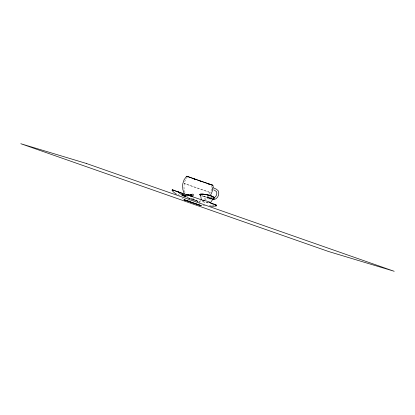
<?xml version="1.0" encoding="UTF-8"?>
<svg xmlns="http://www.w3.org/2000/svg" width="415" height="415" viewBox="0 0 415 415"><rect width="100%" height="100%" fill="white"/><g stroke="black" fill="none" stroke-linecap="round" stroke-linejoin="round"><path stroke-width="0.31" stroke-dasharray="2.08 1.56" d="M211.992 185.339L211.085 190.869L209.399 194.21M187.238 197.571L187.066 196.435L186.019 194.708M203.641 196.637L202.074 195.88L205.352 197.141M203.589 196.419L209.093 197.965L212.418 198.137M210.903 198.017L209.036 197.945M211.51 198.993A1.717 0.296 12.7 0 1 211.235 198.91L205.352 196.938M184.353 195.501L183.866 196.03M185.572 195.527L185.09 196.046L184.628 195.947L183.772 195.009L183.342 195.678L182.725 195.278L183.238 194.853L182.584 195.361L182.937 196.077L184.442 194.485M191.927 195.278L192.021 194.925M192.041 195.341L191.989 195.05L192.088 195.424M183.788 195.221L183.316 195.444L183.217 195.071L183.269 195.356L182.688 195.444M183.84 195.294L183.145 194.49L182.595 195.335L184.665 196.492M183.944 195.444C184.379 196.088 182.564 194.256 183.798 195.206M185.168 195.034L184.509 194.936M197.229 201.083L196.544 200.85L199.542 201.835L200.103 200.974L201.524 200.445M187.461 176.8C183.757 181.21 182.979 187.632 185.178 192.902M207.702 197.82C208.973 195.496 210.758 198.972 212.651 198.105M207.765 197.742C207.469 198.951 210.312 199.48 211.292 199.874M199.117 203.049L199.978 202.038L202.079 201.41M208.252 195.714L205.425 198.313L202.888 199.823M209.072 196.835L204.522 200.3M207.863 197.924L208.864 196.829M207.853 197.929L207.567 198.085M184.535 194.858C183.217 195.896 185.147 195.086 185.199 195.439M184.255 195.512L184.473 195.066L184.571 195.444L185.147 195.356M186.314 195.512L184.882 195.932L184.608 194.894M186.724 195.818L186.314 196.056L185.334 195.6M191.766 195.579L192.503 195.299M212.516 205.43L213.948 205.062M184.198 194.63L183.414 194.687L183.658 195.953M211.199 205.425L208.569 205.275M209.264 198.048L211.354 198.116A1.717 0.508 -4.5 0 1 212.579 197.96M210.753 198.188L212.371 198.339M209.777 198.173L212.065 198.432M207.993 202.961L203.895 202.069L201.612 201M205.041 205.85L202.826 205.498M209.139 197.763L207.199 197.602L211.235 198.91M186.6 196.015L185.884 195.584M188.809 200.409L189.525 200.564M191.782 199.579L192.264 199.698M186.973 197.462L193.1 199.579M193.074 198.842L197.758 201.244L196.331 200.72M193.499 198.956L188.737 198.105L189.951 198.5M207.609 202.292L208.698 202.66M195.631 200.544L197.846 201.291M190.864 198.806L191.938 199.174M195.086 200.341L196.58 200.855M194.557 200.17L190.807 198.847M184.576 196.461L185.775 196.881L182.735 195.844L179.923 193.857M193.048 199.516L196.217 200.627M191.834 199.21L199.542 201.835M188.96 198.194L190.163 198.629L187.917 197.82L190.293 198.671M193.151 199.952L194.023 200.315M181.895 198.028L183.093 198.697M181.718 195.268L182.071 195.481M179.747 193.432L183.414 195.932L184.156 196.056L185.1 195.066M179.628 195.527L176.359 193.312M182.024 194.459L185.775 196.881L181.915 194.127M181.796 194.298L185.661 197.052L180.924 193.95M181.267 194.739L181.531 194.936M180.032 193.696L180.369 194.002M179.711 193.66L179.986 193.914M179.088 193.042L179.358 193.323M179.197 192.876L179.472 193.157M185.246 195.553L186.501 197.348L186.548 198.676M192.295 194.941L192.581 195.522M208.226 202.94A4.622 0.799 12.7 0 1 201.462 200.756M212.879 197.888A6.661 1.152 12.7 0 1 201.612 195.434M211.551 198.79A1.717 0.296 12.7 0 1 211.282 198.702M184.582 183.591L184.25 183.508L210.343 192.586L184.582 183.591"/><path stroke-width="0.62" d="M213.092 187.772L213.139 185.738L212.688 185.183L186.62 176.219L184.089 179.778L182.833 183.586L182.59 185.588L182.891 189.665L184.219 193.655M188.327 195.522L188.555 194.557L189.328 194.76M200.912 195.356L200.134 195.081L199.885 194.682L200.18 194.189C205.01 193.904 210.638 194.806 214.56 197.665L213.538 198.318L213.844 199.205A1.717 0.296 12.7 0 1 212.724 199.267M199.885 194.682L200.18 194.189M200.134 195.081L199.931 194.479M200.134 194.396L200.912 194.028M200.865 194.236L202.074 194.007M202.027 194.215L203.589 194.127M203.542 194.334L205.352 194.381M205.306 194.583L207.246 194.749M214.514 197.872L213.533 196.995L209.139 195.206M213.538 198.318L213.844 199.205M214.265 198.157L214.56 197.665M187.782 195.003L187.995 194.874M190.9 195.403L191.139 194.511M212.719 188.161L212.911 187.762L212.682 189.484M212.786 189.764L211.406 193.53L210.348 195.247M185.894 194.863L186.926 194.791M187.181 194.832L188.203 194.822M187.601 195.164L188.498 194.594M190.853 195.268L191.502 195.89M210.483 202.722L213.435 198.313M192.7 196.513C195.849 191.388 186.906 196.098 192.778 196.456M214.939 197.12C216.656 195.896 217.289 193.432 216.459 191.559L213.715 189.805M188.654 194.853L188.384 194.894M191.284 195.641L190.272 195.927M191.59 195.849L190.703 195.973L190.127 195.076M212.081 185.261L212.688 185.183L207.158 183.357M190.21 194.848L191.087 194.614M214.29 199.568C217.901 198.51 219.888 194.121 218.181 190.734L216.365 189.183L213.59 187.917M175.452 191.03C168.215 187.637 174.17 192.7 176.308 194.293M210.628 206.224C220.085 206.452 217.159 204.86 209.129 202.489M215.266 204.984L216.459 205.192L214.13 204.486M172.718 189.94L204.367 200.798M215.883 205.809L216.314 205.902M189.582 195.429L189.894 195.496M172.287 189.847L172.811 189.956M184.457 199.854L183.876 199.677L186.402 200.492M207.199 194.951L209.093 195.408M186.88 176.214L191.071 177.745M200.056 205.342L201.353 205.752L200.528 205.446M210.882 203.402L213.59 204.305M184.805 199.952L188.047 201.052M198.832 204.932L200.429 205.472M197.182 204.372L199.143 205.041M203.583 182.133L206.639 183.181M193.826 178.917L195.574 179.519M187.819 200.969L190.008 201.726M195.221 203.698L197.41 204.455M200.274 180.982L203.034 181.941M189.878 201.68L194.402 203.251M188.675 201.415L195.351 203.744M197.493 180.011L199.719 180.79M199.848 181.002L201.446 181.557M189.847 194.531L190.604 194.796M190.827 202.172L193.11 202.971M196.938 179.82L191.616 177.936M194.313 203.226L196.554 204.009M179.716 192.565L182.688 193.623M196.368 203.947L198.443 204.678M186.786 200.746L188.861 201.477M208.112 183.907L209.637 184.457M175.955 191.216L179.176 192.373M198.168 204.585L199.937 205.212M185.298 200.212L187.061 200.839M199.584 205.093L200.927 205.581M185.645 200.331L184.302 199.843L184.701 199.983M187.009 176.245L187.398 176.572M179.239 192.342L178.31 191.829M213.735 198.557L213.964 198.412A1.717 0.508 -4.5 0 0 213.798 198.147M200.678 195.532L201.285 199.594M202.779 200.466A4.622 0.799 12.7 0 1 208.226 201.524A4.622 0.799 12.7 0 1 210.332 202.899M200.964 194.396A6.661 1.152 12.7 0 1 211.427 196.082M213.528 197.135A6.661 1.152 12.7 0 1 213.751 197.488M213.891 198.998A1.717 0.296 12.7 0 1 212.771 199.06M86.294 163.443L20.75 143.699L328.706 251.557L394.25 271.301L86.294 163.443"/></g></svg>
